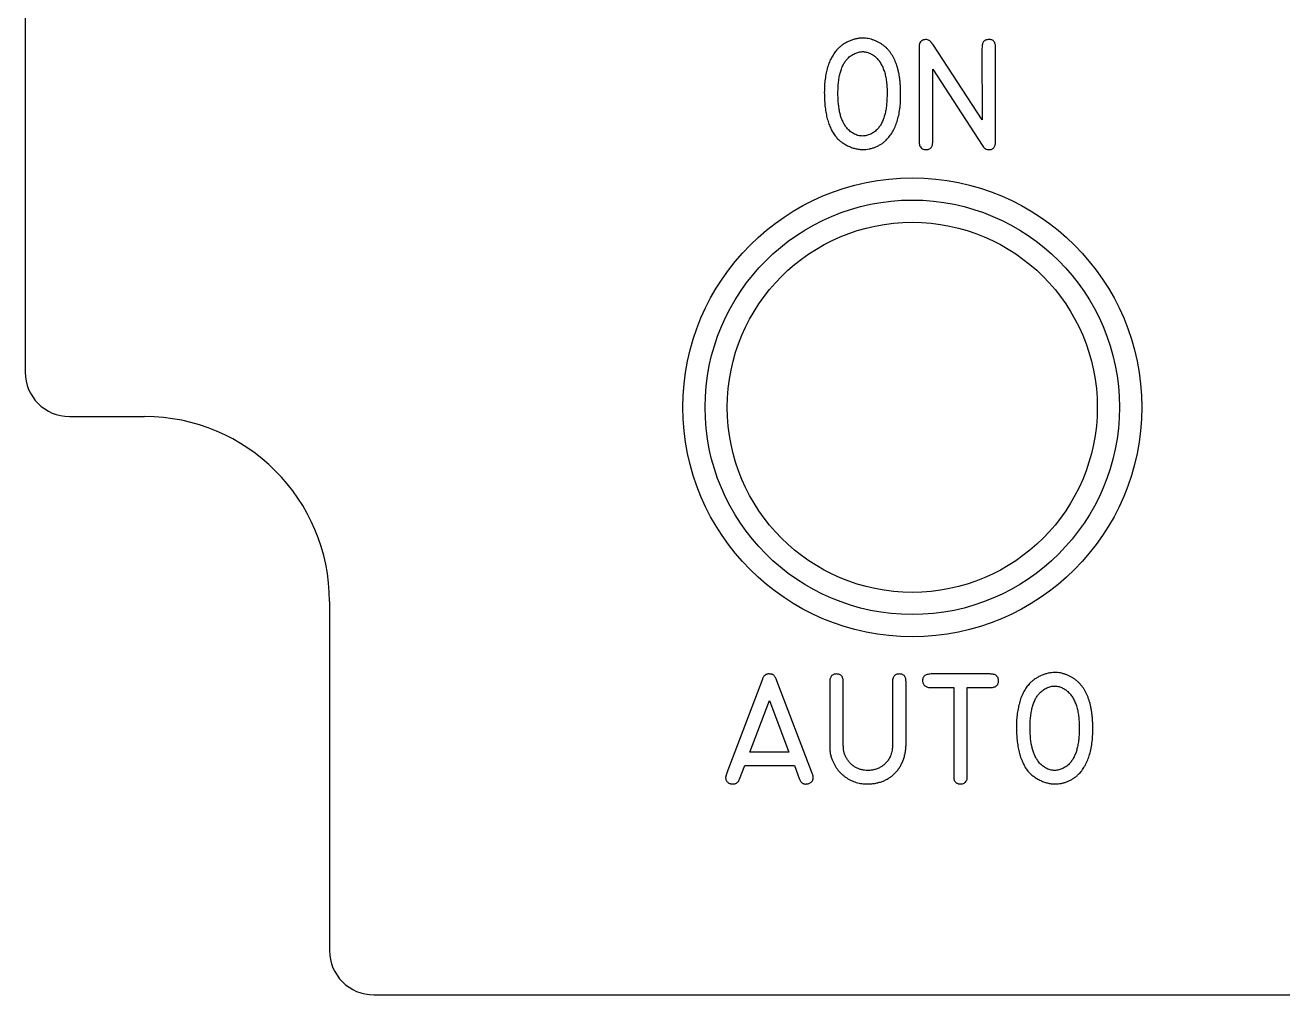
# Model space of a CAD drawing. Header units: inches. Extents: x 0.03 to 5.72, y 0.03 to 3.72.
# Drawn here: x 0.031 to 1.731, y 0.031 to 1.341 of the extents above; entities that cross this region are included whole.
import ezdxf

# ---------------------------------------------------------------- set-up
doc = ezdxf.new("R2010")
doc.units = ezdxf.units.IN
doc.header["$MEASUREMENT"] = 0

msp = doc.modelspace()

# ---------------------------------------------------------------- linework, layer by layer
at = {"color": 7, "linetype": 'Continuous', "lineweight": 25}
for p, q in [((0.0312, 2.8775), (0.0312, 0.8725)), ((1.1629, 1.3238), (1.1629, 1.3239)), ((1.2394, 1.3103), (1.2394, 1.1851)), ((1.3243, 1.2135), (1.2576, 1.3154)), ((1.3242, 1.3099), (1.3243, 1.2135)), ((1.3426, 1.1835), (1.3426, 1.3107)), ((1.1629, 1.3055), (1.1629, 1.3055)), ((1.2578, 1.1837), (1.2578, 1.2817)), ((1.2578, 1.2817), (1.3243, 1.179)), ((0.0912, 0.8125), (0.1925, 0.8125)), ((0.4425, 0.5625), (0.4425, 0.0912)), ((1.3349, 0.4647), (1.2569, 0.4648)), ((1.4225, 0.4668), (1.4225, 0.4668)), ((1.0274, 0.4577), (0.9796, 0.3312)), ((1.0953, 0.3296), (1.0471, 0.4556)), ((1.1184, 0.4541), (1.1184, 0.3706)), ((1.1368, 0.3711), (1.1368, 0.4537)), ((1.2032, 0.4525), (1.2032, 0.3718)), ((1.2216, 0.3697), (1.2216, 0.4526)), ((1.2558, 0.4464), (1.286, 0.4464)), ((1.286, 0.4464), (1.286, 0.3285)), ((1.3043, 0.3274), (1.3043, 0.4464)), ((1.3043, 0.4464), (1.3343, 0.4464)), ((1.4225, 0.4484), (1.4225, 0.4485)), ((1.0107, 0.3592), (1.037, 0.429)), ((1.037, 0.429), (1.0634, 0.3592)), ((1.0634, 0.3592), (1.0107, 0.3592)), ((0.9966, 0.3224), (1.0037, 0.3409)), ((1.0037, 0.3409), (1.0708, 0.3409)), ((1.0708, 0.3409), (1.0772, 0.3235)), ((0.5025, 0.0312), (5.2475, 0.0312))]:
    msp.add_line(p, q, dxfattribs=at)
for radius in [0.31, 0.28, 0.25]:
    msp.add_circle((1.23, 0.825), radius, dxfattribs=at)
for centre, radius, start, end in [((0.0912, 0.8725), 0.06, 180, 270), ((0.1925, 0.5625), 0.25, 0, 90), ((0.5025, 0.0912), 0.06, 180, 270)]:
    msp.add_arc(centre, radius, start, end, dxfattribs=at)
for points, knots in [([(1.1289, 1.3089), (1.1274, 1.3072), (1.1246, 1.3038), (1.121, 1.2979), (1.1179, 1.2914), (1.1155, 1.2843), (1.1136, 1.2766), (1.1121, 1.2683), (1.1113, 1.2596), (1.1112, 1.2535), (1.1111, 1.2504)], [0, 0, 0, 0, 0.105705, 0.215134, 0.329018, 0.449631, 0.576639, 0.710541, 0.851416, 1, 1, 1, 1]), ([(1.1629, 1.3239), (1.1614, 1.3238), (1.1583, 1.3236), (1.1538, 1.3228), (1.1492, 1.3215), (1.1447, 1.3198), (1.1403, 1.3176), (1.1362, 1.3151), (1.1323, 1.3122), (1.13, 1.31), (1.1289, 1.3089)], [0, 0, 0, 0, 0.1189, 0.238815, 0.363412, 0.491768, 0.621792, 0.748494, 0.874822, 1, 1, 1, 1]), ([(1.1924, 1.3128), (1.1913, 1.3137), (1.1891, 1.3153), (1.1856, 1.3175), (1.182, 1.3194), (1.1782, 1.321), (1.1744, 1.3222), (1.1706, 1.3231), (1.1667, 1.3237), (1.1641, 1.3238), (1.1629, 1.3238)], [0, 0, 0, 0, 0.128897, 0.256024, 0.383031, 0.510763, 0.636864, 0.759967, 0.880017, 1, 1, 1, 1]), ([(1.2143, 1.2479), (1.2143, 1.2498), (1.2143, 1.2535), (1.2141, 1.259), (1.2136, 1.2642), (1.2131, 1.2693), (1.2123, 1.2741), (1.2114, 1.2787), (1.2103, 1.2831), (1.209, 1.2873), (1.2075, 1.2912), (1.2059, 1.295), (1.2041, 1.2985), (1.2021, 1.3018), (1.2, 1.3049), (1.1976, 1.3078), (1.1951, 1.3105), (1.1933, 1.3121), (1.1924, 1.3128)], [0, 0, 0, 0, 0.0804244, 0.1577113, 0.2319715, 0.3037251, 0.3726848, 0.4389077, 0.5029624, 0.5646746, 0.624091, 0.6813894, 0.737383, 0.7916882, 0.8451799, 0.8974877, 0.9488854, 1, 1, 1, 1]), ([(1.2399, 1.3163), (1.2398, 1.316), (1.2396, 1.3154), (1.2394, 1.3141), (1.2394, 1.3124), (1.2394, 1.3111), (1.2394, 1.3103)], [0, 0, 0, 0, 0.164011, 0.339607, 0.5985, 1, 1, 1, 1]), ([(1.248, 1.3218), (1.2471, 1.3217), (1.2453, 1.3216), (1.2429, 1.3203), (1.2409, 1.3187), (1.2402, 1.3171), (1.2399, 1.3163)], [0, 0, 0, 0, 0.257226, 0.515442, 0.763924, 1, 1, 1, 1]), ([(1.2576, 1.3154), (1.2572, 1.316), (1.2564, 1.317), (1.2553, 1.3184), (1.2541, 1.3196), (1.2527, 1.3207), (1.2507, 1.3217), (1.2489, 1.3217), (1.248, 1.3218)], [0, 0, 0, 0, 0.169217, 0.3203, 0.451757, 0.567066, 0.78044, 1, 1, 1, 1]), ([(1.3335, 1.3218), (1.3328, 1.3218), (1.3313, 1.3217), (1.3293, 1.3213), (1.3276, 1.3204), (1.3263, 1.3191), (1.3253, 1.3175), (1.3247, 1.3153), (1.3243, 1.3128), (1.3243, 1.3109), (1.3242, 1.3099)], [0, 0, 0, 0, 0.130999, 0.246717, 0.350533, 0.449564, 0.555403, 0.679484, 0.826682, 1, 1, 1, 1]), ([(1.3426, 1.3107), (1.3426, 1.3116), (1.3426, 1.3133), (1.3421, 1.3156), (1.3415, 1.3176), (1.3405, 1.3193), (1.3392, 1.3205), (1.3375, 1.3213), (1.3356, 1.3218), (1.3343, 1.3218), (1.3335, 1.3218)], [0, 0, 0, 0, 0.16208, 0.304988, 0.429155, 0.54241, 0.64608, 0.754429, 0.869073, 1, 1, 1, 1]), ([(1.1295, 1.25), (1.1296, 1.2525), (1.1297, 1.2575), (1.1303, 1.2647), (1.1313, 1.2715), (1.1328, 1.2777), (1.1346, 1.2833), (1.1369, 1.2883), (1.1395, 1.2927), (1.1417, 1.2952), (1.1427, 1.2964)], [0, 0, 0, 0, 0.156125, 0.302877, 0.440322, 0.56978, 0.690666, 0.801587, 0.904038, 1, 1, 1, 1]), ([(1.1427, 1.2964), (1.1434, 1.297), (1.1447, 1.2983), (1.147, 1.3001), (1.1495, 1.3016), (1.1522, 1.3029), (1.1549, 1.304), (1.1576, 1.3048), (1.1603, 1.3053), (1.162, 1.3054), (1.1629, 1.3055)], [0, 0, 0, 0, 0.123362, 0.249717, 0.37865, 0.511599, 0.64377, 0.76903, 0.886766, 1, 1, 1, 1]), ([(1.1629, 1.3055), (1.1636, 1.3055), (1.1652, 1.3054), (1.1675, 1.3049), (1.1699, 1.3043), (1.173, 1.303), (1.1769, 1.3012), (1.1795, 1.299), (1.1808, 1.2979)], [0, 0, 0, 0, 0.11376, 0.233218, 0.356799, 0.48809, 0.749531, 1, 1, 1, 1]), ([(1.1808, 1.2979), (1.182, 1.2967), (1.1845, 1.2941), (1.1876, 1.2895), (1.1902, 1.2843), (1.1924, 1.2784), (1.194, 1.272), (1.1952, 1.2649), (1.1959, 1.2572), (1.1959, 1.2518), (1.196, 1.249)], [0, 0, 0, 0, 0.100865, 0.20514, 0.314754, 0.432735, 0.558927, 0.694653, 0.841474, 1, 1, 1, 1]), ([(1.1111, 1.2504), (1.1112, 1.2473), (1.1113, 1.2412), (1.1119, 1.2324), (1.1131, 1.2241), (1.1146, 1.2165), (1.1166, 1.2094), (1.1192, 1.2029), (1.122, 1.197), (1.1244, 1.1934), (1.1256, 1.1917)], [0, 0, 0, 0, 0.153124, 0.297158, 0.432037, 0.559346, 0.678717, 0.790963, 0.898004, 1, 1, 1, 1]), ([(1.1403, 1.204), (1.1394, 1.2053), (1.1375, 1.208), (1.1354, 1.2126), (1.1335, 1.2176), (1.132, 1.223), (1.1309, 1.229), (1.1301, 1.2355), (1.1296, 1.2425), (1.1296, 1.2474), (1.1295, 1.25)], [0, 0, 0, 0, 0.100044, 0.204357, 0.314658, 0.431428, 0.557026, 0.692898, 0.840874, 1, 1, 1, 1]), ([(1.196, 1.249), (1.1959, 1.2463), (1.1958, 1.2411), (1.1953, 1.2336), (1.1944, 1.2268), (1.193, 1.2206), (1.1913, 1.215), (1.1892, 1.2098), (1.1866, 1.2053), (1.1845, 1.2026), (1.1835, 1.2013)], [0, 0, 0, 0, 0.161174, 0.309864, 0.446677, 0.572217, 0.688558, 0.797887, 0.901397, 1, 1, 1, 1]), ([(1.1946, 1.1858), (1.1962, 1.1876), (1.1994, 1.191), (1.2035, 1.1971), (1.2069, 1.2038), (1.2096, 1.2113), (1.2118, 1.2195), (1.2133, 1.2283), (1.2142, 1.2379), (1.2143, 1.2445), (1.2143, 1.2479)], [0, 0, 0, 0, 0.104917, 0.212948, 0.325254, 0.443443, 0.569143, 0.703178, 0.846557, 1, 1, 1, 1]), ([(1.1256, 1.1917), (1.1268, 1.1904), (1.1291, 1.1877), (1.1331, 1.1842), (1.1376, 1.1811), (1.1425, 1.1783), (1.1476, 1.1761), (1.1529, 1.1745), (1.1581, 1.1734), (1.1616, 1.1732), (1.1633, 1.1731)], [0, 0, 0, 0, 0.121113, 0.243963, 0.369981, 0.501105, 0.632263, 0.757497, 0.880131, 1, 1, 1, 1]), ([(1.1629, 1.1915), (1.1618, 1.1915), (1.1597, 1.1916), (1.1566, 1.1923), (1.1535, 1.1934), (1.1505, 1.1949), (1.1476, 1.1967), (1.1449, 1.1988), (1.1424, 1.2012), (1.141, 1.2031), (1.1403, 1.204)], [0, 0, 0, 0, 0.116304, 0.233863, 0.354988, 0.482525, 0.612268, 0.740399, 0.869415, 1, 1, 1, 1]), ([(1.1835, 1.2013), (1.1828, 1.2006), (1.1814, 1.1992), (1.1791, 1.1973), (1.1765, 1.1956), (1.1739, 1.1942), (1.1711, 1.193), (1.1683, 1.1921), (1.1656, 1.1916), (1.1638, 1.1915), (1.1629, 1.1915)], [0, 0, 0, 0, 0.125983, 0.2526, 0.38207, 0.513681, 0.642442, 0.765615, 0.88507, 1, 1, 1, 1]), ([(1.1633, 1.1731), (1.1647, 1.1731), (1.1675, 1.1732), (1.1716, 1.174), (1.1758, 1.175), (1.1799, 1.1765), (1.184, 1.1783), (1.1878, 1.1805), (1.1914, 1.183), (1.1936, 1.1849), (1.1946, 1.1858)], [0, 0, 0, 0, 0.118981, 0.240318, 0.364646, 0.49276, 0.622125, 0.749523, 0.874592, 1, 1, 1, 1]), ([(1.2394, 1.1851), (1.2394, 1.1841), (1.2394, 1.1825), (1.2395, 1.1804), (1.2398, 1.1789), (1.2402, 1.178), (1.2403, 1.1776)], [0, 0, 0, 0, 0.379232, 0.640476, 0.832404, 1, 1, 1, 1]), ([(1.2403, 1.1776), (1.2408, 1.177), (1.2417, 1.1757), (1.2436, 1.1742), (1.2459, 1.1733), (1.2476, 1.1732), (1.2485, 1.1731)], [0, 0, 0, 0, 0.247683, 0.484068, 0.729372, 1, 1, 1, 1]), ([(1.2485, 1.1731), (1.2492, 1.1731), (1.2505, 1.1732), (1.2524, 1.1737), (1.254, 1.1746), (1.2554, 1.1758), (1.2564, 1.1773), (1.2572, 1.1792), (1.2576, 1.1813), (1.2577, 1.1829), (1.2578, 1.1837)], [0, 0, 0, 0, 0.13213, 0.251966, 0.362464, 0.472906, 0.585187, 0.708511, 0.845513, 1, 1, 1, 1]), ([(1.3243, 1.179), (1.3249, 1.1781), (1.3261, 1.1763), (1.3285, 1.1744), (1.3311, 1.1732), (1.3329, 1.1731), (1.3338, 1.1731)], [0, 0, 0, 0, 0.290623, 0.542214, 0.774801, 1, 1, 1, 1]), ([(1.3338, 1.1731), (1.3344, 1.1731), (1.3357, 1.1732), (1.3375, 1.1737), (1.3391, 1.1745), (1.3403, 1.1757), (1.3413, 1.1772), (1.342, 1.179), (1.3425, 1.1811), (1.3425, 1.1827), (1.3426, 1.1835)], [0, 0, 0, 0, 0.129823, 0.246796, 0.357906, 0.465733, 0.578613, 0.704189, 0.842964, 1, 1, 1, 1]), ([(1.0366, 0.4647), (1.0361, 0.4647), (1.0351, 0.4648), (1.0336, 0.4645), (1.0323, 0.464), (1.0311, 0.4632), (1.03, 0.4622), (1.029, 0.4609), (1.0281, 0.4594), (1.0277, 0.4583), (1.0274, 0.4577)], [0, 0, 0, 0, 0.1216, 0.234761, 0.346222, 0.458938, 0.577979, 0.706875, 0.847112, 1, 1, 1, 1]), ([(1.0471, 0.4556), (1.0467, 0.4565), (1.0461, 0.458), (1.0451, 0.4601), (1.044, 0.4617), (1.0428, 0.463), (1.0415, 0.4639), (1.04, 0.4644), (1.0384, 0.4647), (1.0372, 0.4647), (1.0366, 0.4647)], [0, 0, 0, 0, 0.1782, 0.330029, 0.459111, 0.5663, 0.664595, 0.76729, 0.87824, 1, 1, 1, 1]), ([(1.1277, 0.4647), (1.127, 0.4647), (1.1256, 0.4646), (1.1237, 0.4642), (1.1221, 0.4633), (1.1207, 0.4621), (1.1197, 0.4606), (1.1189, 0.4587), (1.1185, 0.4565), (1.1184, 0.455), (1.1184, 0.4541)], [0, 0, 0, 0, 0.132883, 0.253155, 0.363593, 0.471632, 0.58413, 0.707529, 0.844945, 1, 1, 1, 1]), ([(1.1368, 0.4537), (1.1367, 0.4546), (1.1367, 0.4562), (1.1363, 0.4585), (1.1356, 0.4605), (1.1346, 0.4621), (1.1333, 0.4634), (1.1317, 0.4642), (1.1298, 0.4647), (1.1284, 0.4647), (1.1277, 0.4647)], [0, 0, 0, 0, 0.160246, 0.301305, 0.426495, 0.540082, 0.645393, 0.753155, 0.868618, 1, 1, 1, 1]), ([(1.2125, 0.4647), (1.2118, 0.4647), (1.2104, 0.4647), (1.2084, 0.4642), (1.2067, 0.4633), (1.2054, 0.462), (1.2043, 0.4603), (1.2037, 0.4581), (1.2032, 0.4555), (1.2032, 0.4536), (1.2032, 0.4525)], [0, 0, 0, 0, 0.126242, 0.2379, 0.341691, 0.442465, 0.551477, 0.677983, 0.826326, 1, 1, 1, 1]), ([(1.2216, 0.4526), (1.2216, 0.4536), (1.2215, 0.4555), (1.2212, 0.4582), (1.2205, 0.4603), (1.2196, 0.4621), (1.2182, 0.4633), (1.2166, 0.4642), (1.2147, 0.4647), (1.2133, 0.4647), (1.2125, 0.4647)], [0, 0, 0, 0, 0.175634, 0.3279, 0.453405, 0.561199, 0.659972, 0.761159, 0.873011, 1, 1, 1, 1]), ([(1.2569, 0.4648), (1.2559, 0.4647), (1.254, 0.4647), (1.2513, 0.4643), (1.249, 0.4636), (1.2471, 0.4627), (1.2456, 0.4614), (1.2446, 0.4598), (1.244, 0.4579), (1.244, 0.4566), (1.244, 0.4559)], [0, 0, 0, 0, 0.174047, 0.323777, 0.455577, 0.569309, 0.675346, 0.776885, 0.882429, 1, 1, 1, 1]), ([(1.3466, 0.4552), (1.3465, 0.456), (1.3465, 0.4574), (1.3459, 0.4593), (1.345, 0.4611), (1.3436, 0.4624), (1.3419, 0.4635), (1.3399, 0.4642), (1.3375, 0.4646), (1.3358, 0.4647), (1.3349, 0.4647)], [0, 0, 0, 0, 0.130829, 0.247349, 0.357249, 0.465448, 0.577582, 0.702496, 0.841047, 1, 1, 1, 1]), ([(1.4225, 0.4668), (1.421, 0.4667), (1.418, 0.4666), (1.4134, 0.4658), (1.4089, 0.4645), (1.4043, 0.4628), (1.4, 0.4606), (1.3958, 0.458), (1.392, 0.4552), (1.3896, 0.453), (1.3885, 0.4519)], [0, 0, 0, 0, 0.1189, 0.238815, 0.363412, 0.491768, 0.621792, 0.748494, 0.874822, 1, 1, 1, 1]), ([(1.452, 0.4558), (1.4509, 0.4566), (1.4488, 0.4583), (1.4453, 0.4605), (1.4417, 0.4624), (1.4379, 0.4639), (1.4341, 0.4652), (1.4302, 0.4661), (1.4264, 0.4667), (1.4238, 0.4668), (1.4225, 0.4668)], [0, 0, 0, 0, 0.128897, 0.256024, 0.383031, 0.510763, 0.636864, 0.759967, 0.880017, 1, 1, 1, 1]), ([(1.244, 0.4559), (1.244, 0.4551), (1.244, 0.4537), (1.2447, 0.4518), (1.2456, 0.45), (1.247, 0.4487), (1.2486, 0.4476), (1.2507, 0.4469), (1.2531, 0.4464), (1.2549, 0.4464), (1.2558, 0.4464)], [0, 0, 0, 0, 0.1293666, 0.2445831, 0.3532548, 0.4615568, 0.5750188, 0.7002888, 0.84096, 1, 1, 1, 1]), ([(1.3343, 0.4464), (1.3353, 0.4464), (1.3371, 0.4464), (1.3396, 0.4468), (1.3418, 0.4475), (1.3435, 0.4484), (1.3449, 0.4497), (1.3459, 0.4513), (1.3465, 0.4532), (1.3465, 0.4545), (1.3466, 0.4552)], [0, 0, 0, 0, 0.168067, 0.313873, 0.443459, 0.557405, 0.664641, 0.767971, 0.878026, 1, 1, 1, 1]), ([(1.3885, 0.4519), (1.3871, 0.4502), (1.3842, 0.4468), (1.3807, 0.4409), (1.3776, 0.4344), (1.3751, 0.4273), (1.3732, 0.4195), (1.3718, 0.4113), (1.3709, 0.4025), (1.3708, 0.3965), (1.3708, 0.3934)], [0, 0, 0, 0, 0.105705, 0.215134, 0.329018, 0.449631, 0.576639, 0.710541, 0.851416, 1, 1, 1, 1]), ([(1.4024, 0.4393), (1.403, 0.44), (1.4044, 0.4413), (1.4066, 0.443), (1.4092, 0.4445), (1.4118, 0.4459), (1.4146, 0.447), (1.4173, 0.4478), (1.4199, 0.4483), (1.4216, 0.4484), (1.4225, 0.4484)], [0, 0, 0, 0, 0.123362, 0.249717, 0.37865, 0.511599, 0.64377, 0.76903, 0.886766, 1, 1, 1, 1]), ([(1.4225, 0.4485), (1.4233, 0.4484), (1.4248, 0.4484), (1.4271, 0.4479), (1.4295, 0.4473), (1.4327, 0.446), (1.4365, 0.4441), (1.4391, 0.442), (1.4404, 0.4409)], [0, 0, 0, 0, 0.11376, 0.233218, 0.356799, 0.48809, 0.749531, 1, 1, 1, 1]), ([(1.474, 0.3909), (1.474, 0.3928), (1.4739, 0.3965), (1.4737, 0.4019), (1.4733, 0.4072), (1.4727, 0.4122), (1.4719, 0.417), (1.471, 0.4217), (1.4699, 0.4261), (1.4686, 0.4302), (1.4672, 0.4342), (1.4655, 0.4379), (1.4637, 0.4414), (1.4618, 0.4448), (1.4596, 0.4479), (1.4573, 0.4507), (1.4548, 0.4534), (1.453, 0.455), (1.452, 0.4558)], [0, 0, 0, 0, 0.080424, 0.157711, 0.231972, 0.303725, 0.372685, 0.438908, 0.502962, 0.564675, 0.624091, 0.681389, 0.737383, 0.791688, 0.84518, 0.897488, 0.948885, 1, 1, 1, 1]), ([(1.3892, 0.3929), (1.3892, 0.3955), (1.3893, 0.4005), (1.3899, 0.4077), (1.391, 0.4144), (1.3924, 0.4206), (1.3943, 0.4263), (1.3965, 0.4313), (1.3992, 0.4357), (1.4013, 0.4381), (1.4024, 0.4393)], [0, 0, 0, 0, 0.156125, 0.302877, 0.440322, 0.56978, 0.690666, 0.801587, 0.904038, 1, 1, 1, 1]), ([(1.4404, 0.4409), (1.4416, 0.4396), (1.4442, 0.437), (1.4472, 0.4324), (1.4499, 0.4272), (1.452, 0.4214), (1.4537, 0.4149), (1.4548, 0.4078), (1.4555, 0.4001), (1.4556, 0.3948), (1.4556, 0.392)], [0, 0, 0, 0, 0.100865, 0.20514, 0.314754, 0.432735, 0.558927, 0.694653, 0.841474, 1, 1, 1, 1]), ([(1.3708, 0.3934), (1.3708, 0.3902), (1.3709, 0.3842), (1.3716, 0.3753), (1.3727, 0.3671), (1.3743, 0.3594), (1.3763, 0.3523), (1.3788, 0.3459), (1.3817, 0.3399), (1.3841, 0.3364), (1.3853, 0.3346)], [0, 0, 0, 0, 0.153124, 0.297158, 0.432037, 0.559346, 0.678717, 0.790963, 0.898004, 1, 1, 1, 1]), ([(1.3999, 0.347), (1.399, 0.3483), (1.3972, 0.351), (1.395, 0.3556), (1.3931, 0.3605), (1.3917, 0.366), (1.3905, 0.3719), (1.3897, 0.3784), (1.3893, 0.3855), (1.3892, 0.3904), (1.3892, 0.3929)], [0, 0, 0, 0, 0.100044, 0.204357, 0.314658, 0.431428, 0.557026, 0.692898, 0.840874, 1, 1, 1, 1]), ([(1.4556, 0.392), (1.4556, 0.3893), (1.4555, 0.3841), (1.455, 0.3766), (1.454, 0.3698), (1.4527, 0.3635), (1.4509, 0.3579), (1.4488, 0.3528), (1.4462, 0.3482), (1.4441, 0.3455), (1.4431, 0.3442)], [0, 0, 0, 0, 0.161174, 0.309864, 0.446677, 0.572217, 0.688558, 0.797887, 0.901397, 1, 1, 1, 1]), ([(1.4543, 0.3288), (1.4559, 0.3305), (1.4591, 0.334), (1.4631, 0.3401), (1.4665, 0.3468), (1.4692, 0.3543), (1.4714, 0.3624), (1.4729, 0.3713), (1.4738, 0.3808), (1.4739, 0.3874), (1.474, 0.3909)], [0, 0, 0, 0, 0.104917, 0.212948, 0.325254, 0.443443, 0.569143, 0.703178, 0.846557, 1, 1, 1, 1]), ([(1.1184, 0.3706), (1.1184, 0.3694), (1.1184, 0.3672), (1.1185, 0.3639), (1.1187, 0.361), (1.1191, 0.3576), (1.12, 0.3535), (1.1211, 0.3504), (1.1217, 0.3488)], [0, 0, 0, 0, 0.162315, 0.307729, 0.438789, 0.553049, 0.771641, 1, 1, 1, 1]), ([(1.1408, 0.3515), (1.1401, 0.3529), (1.1387, 0.3555), (1.1376, 0.359), (1.1371, 0.3621), (1.1369, 0.3647), (1.1368, 0.3678), (1.1368, 0.3699), (1.1368, 0.3711)], [0, 0, 0, 0, 0.226132, 0.43652, 0.547971, 0.679244, 0.829318, 1, 1, 1, 1]), ([(1.1699, 0.3161), (1.1717, 0.3161), (1.1754, 0.3163), (1.1807, 0.3171), (1.1858, 0.3183), (1.1906, 0.3199), (1.1951, 0.3221), (1.1994, 0.3246), (1.2034, 0.3276), (1.207, 0.3311), (1.2103, 0.3349), (1.2133, 0.339), (1.2157, 0.3435), (1.2178, 0.3481), (1.2194, 0.3532), (1.2206, 0.3584), (1.2213, 0.364), (1.2215, 0.3678), (1.2216, 0.3697)], [0, 0, 0, 0, 0.067184, 0.131443, 0.193692, 0.254383, 0.314039, 0.373348, 0.432588, 0.493204, 0.553929, 0.614277, 0.674678, 0.736126, 0.798412, 0.863214, 0.930107, 1, 1, 1, 1]), ([(1.2032, 0.3718), (1.2032, 0.3708), (1.2032, 0.3689), (1.2031, 0.3663), (1.203, 0.3639), (1.2028, 0.3613), (1.2022, 0.3583), (1.2014, 0.3562), (1.201, 0.3551)], [0, 0, 0, 0, 0.176571, 0.331261, 0.468882, 0.587758, 0.799604, 1, 1, 1, 1]), ([(1.1217, 0.3488), (1.1222, 0.3475), (1.1233, 0.3451), (1.1251, 0.3415), (1.1272, 0.3382), (1.1294, 0.3351), (1.1319, 0.3322), (1.1346, 0.3295), (1.1375, 0.327), (1.1406, 0.3248), (1.1438, 0.3227), (1.1472, 0.321), (1.1507, 0.3195), (1.1543, 0.3183), (1.158, 0.3173), (1.1619, 0.3166), (1.1658, 0.3162), (1.1685, 0.3161), (1.1699, 0.3161)], [0, 0, 0, 0, 0.0658384, 0.12995, 0.1924372, 0.2543632, 0.3157605, 0.3769406, 0.4379406, 0.4998666, 0.5619109, 0.6229888, 0.6841734, 0.745818, 0.8077637, 0.8703269, 0.9342752, 1, 1, 1, 1]), ([(1.1699, 0.3344), (1.1683, 0.3345), (1.1653, 0.3346), (1.1608, 0.3354), (1.1567, 0.3369), (1.1528, 0.3388), (1.1492, 0.3413), (1.146, 0.3442), (1.1431, 0.3476), (1.1416, 0.3502), (1.1408, 0.3515)], [0, 0, 0, 0, 0.1315439, 0.2568881, 0.3811533, 0.5034734, 0.6261227, 0.7474329, 0.8717549, 1, 1, 1, 1]), ([(1.201, 0.3551), (1.2003, 0.3536), (1.1989, 0.3505), (1.1961, 0.3464), (1.1928, 0.3428), (1.1889, 0.3398), (1.1847, 0.3374), (1.18, 0.3357), (1.1751, 0.3346), (1.1716, 0.3345), (1.1699, 0.3344)], [0, 0, 0, 0, 0.128008, 0.251583, 0.372956, 0.495252, 0.618288, 0.741521, 0.867983, 1, 1, 1, 1]), ([(1.4225, 0.3344), (1.4215, 0.3345), (1.4194, 0.3345), (1.4163, 0.3353), (1.4132, 0.3363), (1.4101, 0.3378), (1.4072, 0.3396), (1.4045, 0.3418), (1.402, 0.3442), (1.4006, 0.346), (1.3999, 0.347)], [0, 0, 0, 0, 0.116304, 0.233863, 0.354988, 0.482525, 0.612268, 0.740399, 0.869415, 1, 1, 1, 1]), ([(1.4431, 0.3442), (1.4424, 0.3435), (1.441, 0.3421), (1.4387, 0.3402), (1.4362, 0.3386), (1.4335, 0.3371), (1.4307, 0.336), (1.428, 0.3351), (1.4252, 0.3346), (1.4234, 0.3345), (1.4225, 0.3344)], [0, 0, 0, 0, 0.125983, 0.2526, 0.38207, 0.513681, 0.642442, 0.765615, 0.88507, 1, 1, 1, 1]), ([(0.9796, 0.3312), (0.9794, 0.3307), (0.9791, 0.3299), (0.9786, 0.3287), (0.9784, 0.3277), (0.9781, 0.3268), (0.9778, 0.3258), (0.9778, 0.325), (0.9778, 0.3246)], [0, 0, 0, 0, 0.220157, 0.39487, 0.541435, 0.649468, 0.826608, 1, 1, 1, 1]), ([(0.9778, 0.3246), (0.9778, 0.324), (0.9779, 0.3228), (0.9785, 0.3211), (0.9794, 0.3196), (0.9806, 0.3184), (0.9821, 0.3173), (0.9837, 0.3166), (0.9855, 0.3161), (0.9868, 0.3161), (0.9874, 0.3161)], [0, 0, 0, 0, 0.1279876, 0.249904, 0.3681803, 0.4900967, 0.6153219, 0.7392052, 0.8657176, 1, 1, 1, 1]), ([(1.0772, 0.3235), (1.0775, 0.3228), (1.078, 0.3217), (1.0789, 0.3201), (1.0799, 0.3187), (1.081, 0.3177), (1.0823, 0.3169), (1.0836, 0.3163), (1.0851, 0.316), (1.0861, 0.3161), (1.0866, 0.3161)], [0, 0, 0, 0, 0.155712, 0.294933, 0.423708, 0.54252, 0.656478, 0.767676, 0.879718, 1, 1, 1, 1]), ([(1.0866, 0.3161), (1.0872, 0.3161), (1.0885, 0.3161), (1.0903, 0.3167), (1.0919, 0.3174), (1.0934, 0.3184), (1.0946, 0.3197), (1.0955, 0.3212), (1.0961, 0.3228), (1.0962, 0.324), (1.0962, 0.3246)], [0, 0, 0, 0, 0.134406, 0.263812, 0.388741, 0.514081, 0.63611, 0.756416, 0.874147, 1, 1, 1, 1]), ([(1.0962, 0.3246), (1.0962, 0.3249), (1.0961, 0.3258), (1.096, 0.3271), (1.0957, 0.3284), (1.0954, 0.3292), (1.0953, 0.3296)], [0, 0, 0, 0, 0.225997, 0.491418, 0.766256, 1, 1, 1, 1]), ([(1.286, 0.3285), (1.286, 0.3277), (1.2859, 0.3264), (1.286, 0.3247), (1.286, 0.3235), (1.2861, 0.3227), (1.2862, 0.3224)], [0, 0, 0, 0, 0.401467, 0.649783, 0.824414, 1, 1, 1, 1]), ([(1.3034, 0.3208), (1.3036, 0.3212), (1.3039, 0.3219), (1.3042, 0.3233), (1.3044, 0.3251), (1.3044, 0.3265), (1.3043, 0.3274)], [0, 0, 0, 0, 0.180688, 0.369676, 0.62249, 1, 1, 1, 1]), ([(1.3853, 0.3346), (1.3864, 0.3333), (1.3887, 0.3307), (1.3928, 0.3272), (1.3973, 0.324), (1.4022, 0.3213), (1.4073, 0.319), (1.4125, 0.3174), (1.4177, 0.3163), (1.4212, 0.3161), (1.423, 0.3161)], [0, 0, 0, 0, 0.121113, 0.243963, 0.369981, 0.501105, 0.632263, 0.757497, 0.880131, 1, 1, 1, 1]), ([(1.423, 0.3161), (1.4243, 0.3161), (1.4271, 0.3162), (1.4312, 0.3169), (1.4354, 0.3179), (1.4396, 0.3194), (1.4436, 0.3212), (1.4474, 0.3235), (1.451, 0.3259), (1.4532, 0.3278), (1.4543, 0.3288)], [0, 0, 0, 0, 0.118981, 0.240318, 0.364646, 0.49276, 0.622125, 0.749523, 0.874592, 1, 1, 1, 1]), ([(0.9874, 0.3161), (0.9879, 0.3161), (0.9889, 0.3161), (0.9904, 0.3164), (0.9917, 0.3169), (0.9929, 0.3175), (0.994, 0.3184), (0.995, 0.3196), (0.9959, 0.3209), (0.9963, 0.3218), (0.9966, 0.3224)], [0, 0, 0, 0, 0.130338, 0.252182, 0.370626, 0.488416, 0.604093, 0.72711, 0.858039, 1, 1, 1, 1]), ([(1.2862, 0.3224), (1.2863, 0.3219), (1.2866, 0.321), (1.2874, 0.3198), (1.2883, 0.3187), (1.2894, 0.3178), (1.2907, 0.317), (1.2921, 0.3165), (1.2936, 0.3161), (1.2946, 0.3161), (1.2951, 0.3161)], [0, 0, 0, 0, 0.120075, 0.238469, 0.3575, 0.484643, 0.612941, 0.740114, 0.867525, 1, 1, 1, 1]), ([(1.2951, 0.3161), (1.2961, 0.3161), (1.2978, 0.3162), (1.3002, 0.3172), (1.3021, 0.3187), (1.303, 0.3201), (1.3034, 0.3208)], [0, 0, 0, 0, 0.271625, 0.513707, 0.751405, 1, 1, 1, 1])]:
    msp.add_open_spline(points, degree=3, knots=knots, dxfattribs=at)

doc.saveas('drawing.dxf')
